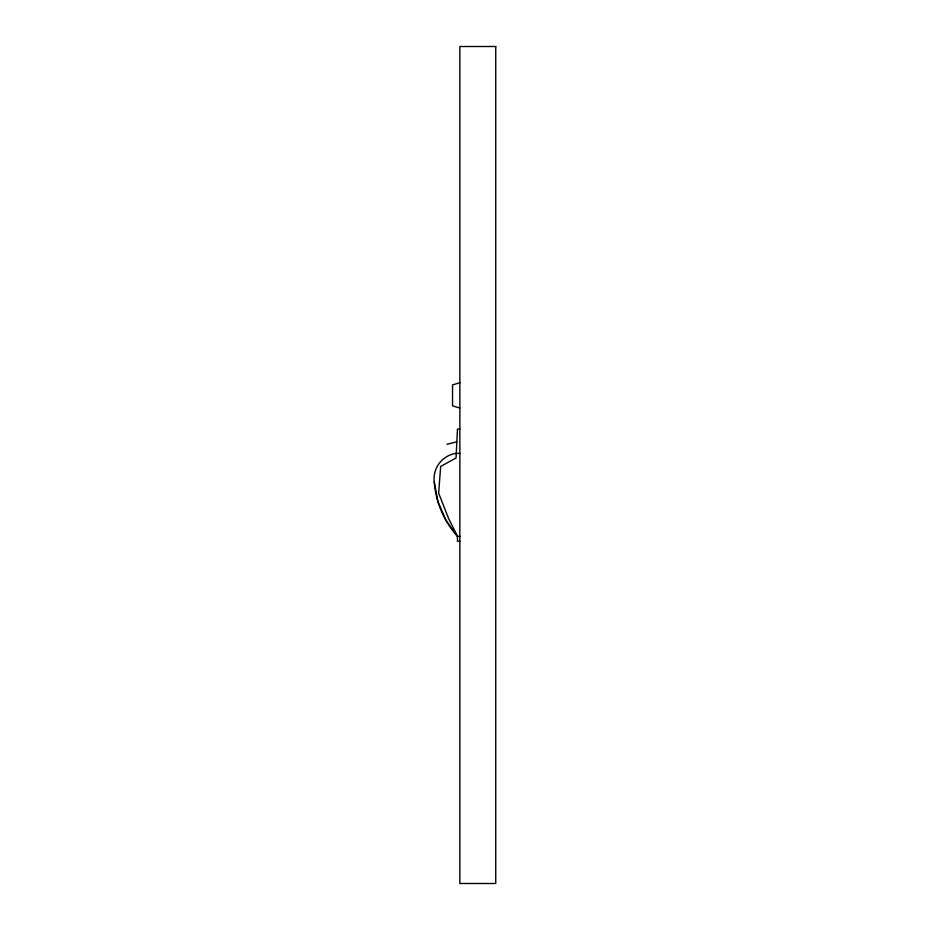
<?xml version="1.0" encoding="UTF-8"?>
<svg xmlns="http://www.w3.org/2000/svg" width="930" height="930" viewBox="0 0 930 930"><rect width="100%" height="100%" fill="white"/><g stroke="black" fill="none" stroke-linecap="round" stroke-linejoin="round"><path stroke-width="1.4" d="M459.862 382.718L452.538 384.904L452.538 405.875L459.862 408.049M446.935 444.296L456.688 441.855M459.862 429.044L457.467 429.044L456.072 457.967L440.68 466.43L438.658 493.214L448.446 518.161L457.467 536.319L457.467 541.202L459.862 541.202M459.862 453.375L455.991 453.375A25.726 25.726 0 0 0 434.252 481.996L437.949 501.665L445.807 520.056L457.467 536.319L459.862 536.319M457.467 536.319A91.884 91.884 0 0 1 434.252 481.996M495.748 46.5L459.862 46.5L459.862 883.5L495.748 883.5L495.748 46.5"/></g></svg>
